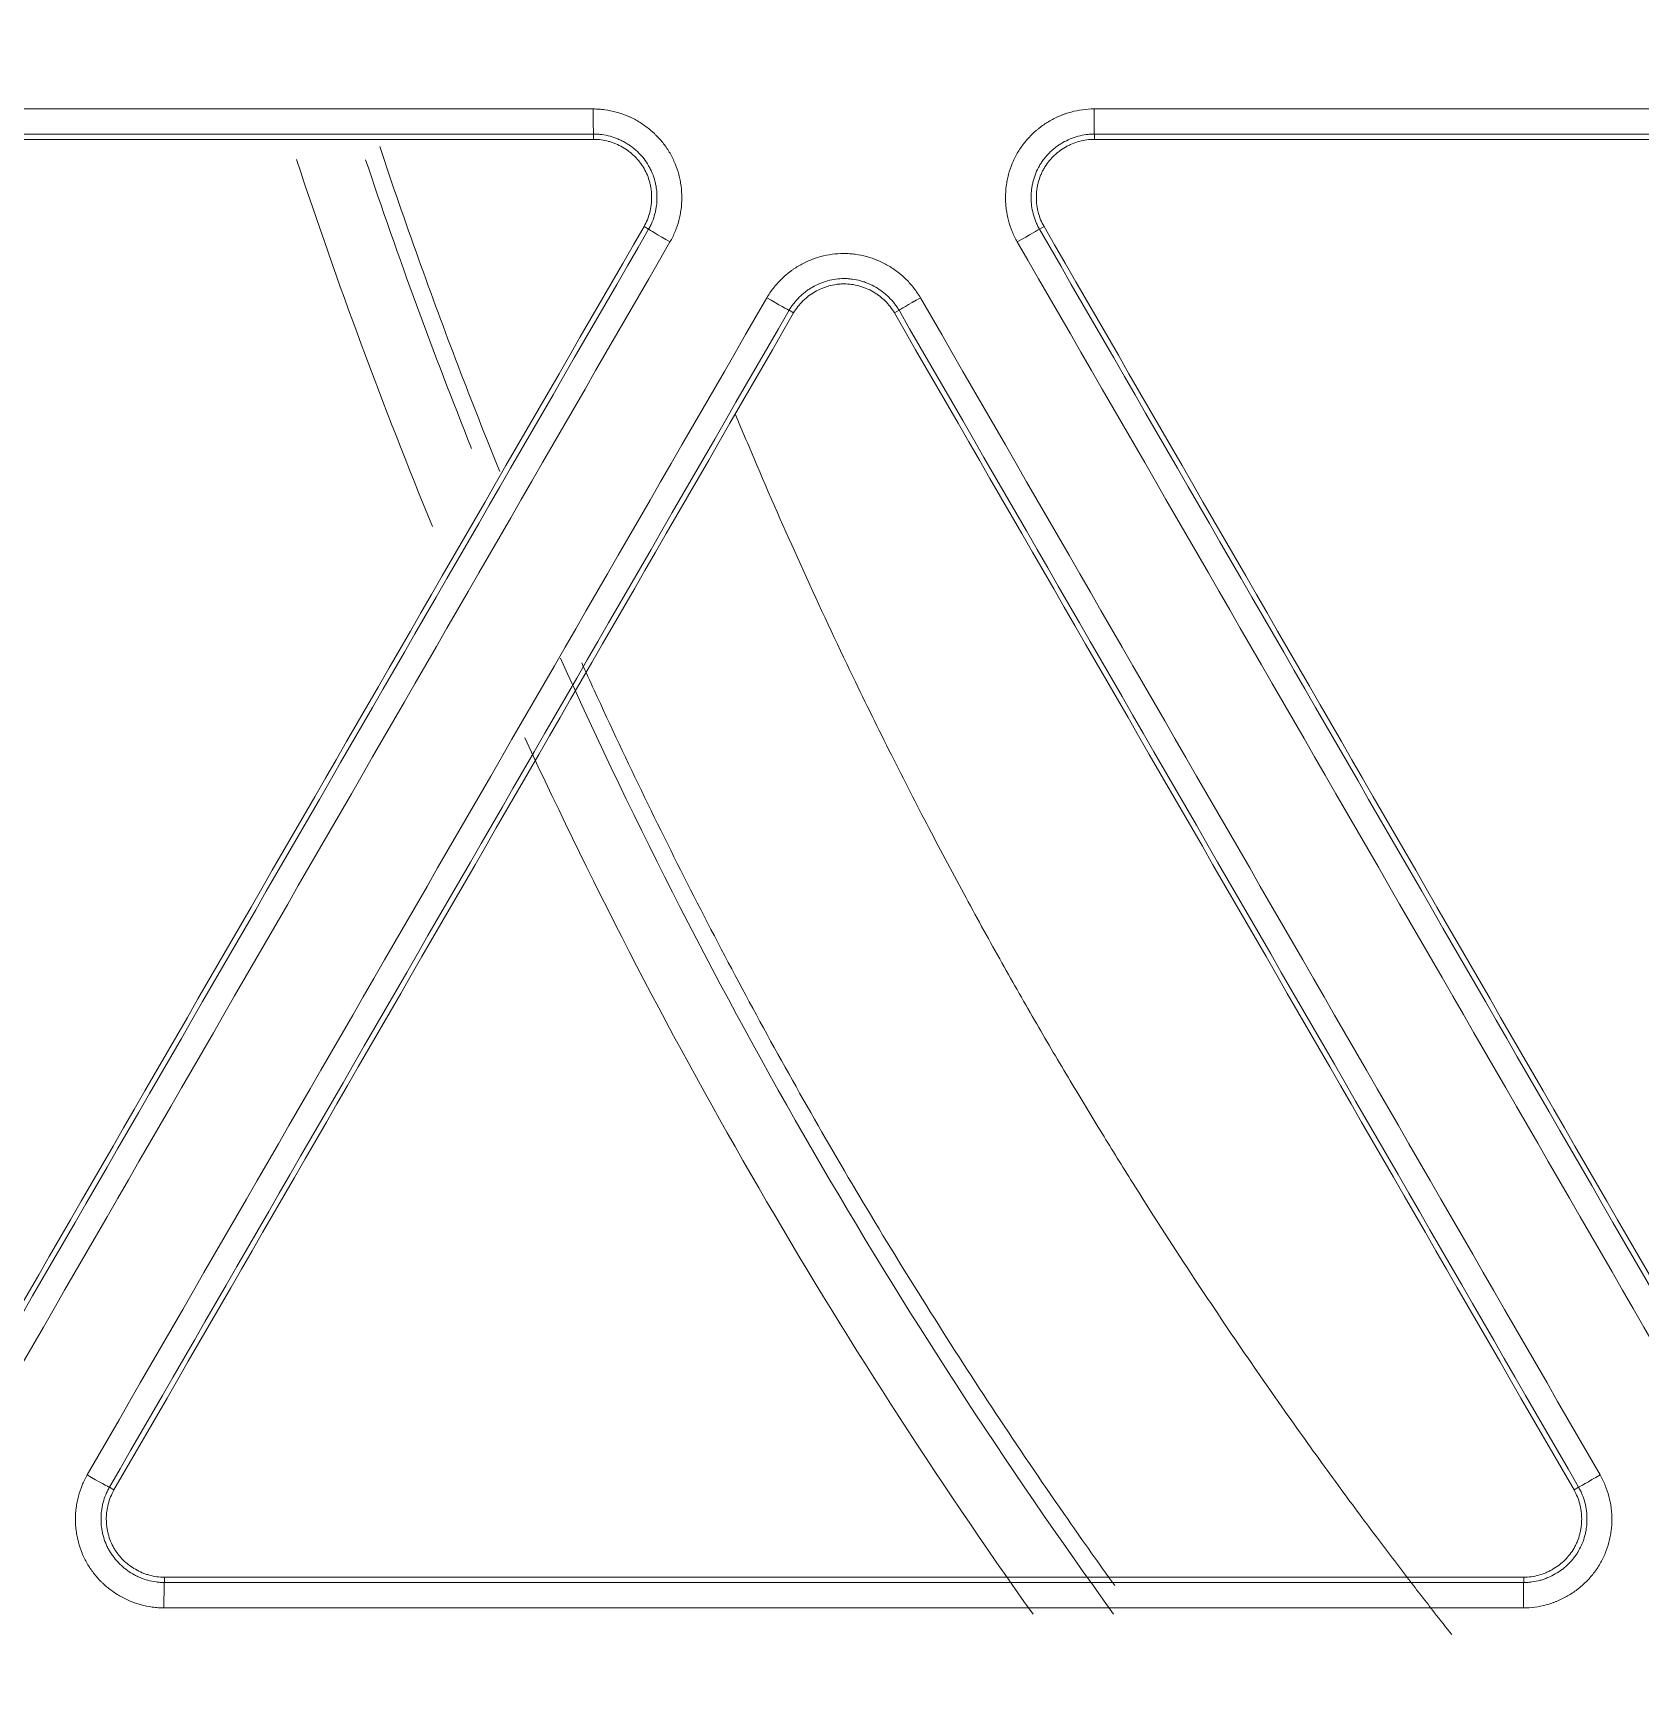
# Model space of a CAD drawing. Header units: inches. Extents: x 405346 to 489838, y -25612 to 14934.
# Drawn here: x 467141.52 to 467171.75, y 4260.56 to 4291.5 of the extents above; entities that cross this region are included whole.
import ezdxf

# ---------------------------------------------------------------- set-up
doc = ezdxf.new("R2010")
doc.units = ezdxf.units.IN
doc.header["$LTSCALE"] = 200
doc.header["$MEASUREMENT"] = 0
doc.layers.add('SS-EQ', color=2, linetype='Continuous', lineweight=20)

# ---------------------------------------------------------------- blocks, each defined once
blk = doc.blocks.new('4way무풍')
at = {"layer": 'SS-EQ'}
for p, q in [((-92.203, -31.934), (-92.203, -31.834)), ((-82.781, -31.834), (-82.781, -31.934)), ((-91.168, -33.625), (-91.255, -33.575)), ((-83.729, -33.575), (-83.815, -33.625)), ((-88.44, -35.201), (-88.526, -35.151)), ((-86.457, -35.151), (-86.544, -35.201)), ((-101.313, -57.299), (-101.227, -57.349)), ((-73.757, -57.349), (-73.67, -57.299)), ((-100.279, -58.991), (-100.279, -59.091)), ((-74.704, -59.091), (-74.704, -58.991))]:
    blk.add_line(p, q, dxfattribs=at)
for radius, start, end in [(102.993, 198.28539, 202.38151), (101.761, 198.5175, 201.77437), (101.761, 204.1875, 215.91), (102.993, 204.79817, 215.41817)]:
    blk.add_arc((0, 0), radius, start, end, dxfattribs=at)
for centre, major_axis, ratio, start_param, end_param in [((-92.203, -31.36), (0, 0.474), 0.016349, 1.574891, 3.106681), ((-82.781, -31.36), (0, 0.474), 0.01449, 1.575097, 3.106682), ((-90.758, -33.862), (0.41, -0.237), 0.011872, 3.176502, 4.700765), ((-84.225, -33.862), (0.41, 0.237), 0.003354, 0.034907, 1.585852), ((-88.936, -34.914), (-0.41, 0.237), 0.011842, 1.559603, 3.106684), ((-86.047, -34.914), (0.41, 0.237), 0.003428, 1.586191, 3.106686), ((-101.723, -57.062), (0.41, -0.237), 0.015019, 4.700965, 6.248275), ((-73.26, -57.062), (0.41, 0.237), 0.001383, 3.176499, 4.697809), ((-100.279, -59.564), (0, 0.474), 0.016993, 0.034954, 1.578511), ((-74.704, -59.564), (0, 0.474), 0.012104, 0.034802, 1.579639)]:
    blk.add_ellipse(centre, major_axis=major_axis, ratio=ratio, start_param=start_param, end_param=end_param, dxfattribs=at)
for points, knots in [([(-0.032, -346.294), (-6.969, -346.294), (-13.906, -346.294), (-27.78, -346.294), (-34.717, -346.294), (-55.528, -346.294), (-69.403, -346.294), (-97.151, -346.294), (-111.025, -346.294), (-138.774, -346.294), (-152.648, -346.294), (-180.396, -346.294), (-194.27, -346.294), (-215.082, -346.294), (-222.019, -346.294), (-235.893, -346.294), (-242.83, -346.294), (-253.236, -346.294), (-256.704, -346.293), (-263.641, -346.293), (-267.11, -346.294), (-272.313, -346.294), (-274.047, -346.294), (-276.648, -346.294), (-277.515, -346.294), (-279.25, -346.294), (-280.117, -346.293), (-281.418, -346.293), (-281.851, -346.293), (-282.718, -346.293), (-283.152, -346.293), (-283.802, -346.293), (-284.019, -346.294), (-284.453, -346.294), (-284.669, -346.294), (-285.103, -346.294), (-285.32, -346.293), (-285.753, -346.291), (-285.97, -346.288), (-286.62, -346.277), (-287.053, -346.265), (-287.92, -346.232), (-288.353, -346.21), (-289.653, -346.133), (-290.519, -346.062), (-291.817, -345.929), (-292.25, -345.88), (-292.899, -345.799), (-293.116, -345.771), (-293.548, -345.713), (-294.627, -345.561), (-295.697, -345.382), (-298.249, -344.898), (-299.929, -344.504), (-302.417, -343.81), (-304.065, -343.313), (-305.692, -342.746), (-308.116, -341.843), (-309.711, -341.172), (-311.481, -340.336), (-311.677, -340.242), (-312.069, -340.051), (-312.265, -339.955), (-312.85, -339.663), (-313.238, -339.464), (-314.393, -338.857), (-315.91, -338.018), (-317.384, -337.119), (-318.837, -336.19), (-319.553, -335.711), (-320.962, -334.724), (-322.351, -333.708), (-324.369, -332.095), (-326.323, -330.394), (-327.582, -329.2), (-328.355, -328.435), (-328.586, -328.204), (-328.815, -327.971), (-328.968, -327.815), (-329.044, -327.737), (-329.423, -327.345), (-329.723, -327.029), (-330.61, -326.073), (-331.762, -324.777), (-333.398, -322.77), (-334.43, -321.391), (-335.932, -319.291), (-336.873, -317.851), (-338.196, -315.627), (-339.047, -314.124), (-339.838, -312.58), (-340.313, -311.601), (-340.454, -311.306), (-340.593, -311.01), (-340.685, -310.813), (-340.731, -310.713), (-340.958, -310.218), (-341.135, -309.821), (-341.654, -308.624), (-342.309, -307.019), (-343.186, -304.583), (-343.7, -302.939), (-344.419, -300.46), (-344.828, -298.788), (-345.336, -296.251), (-345.487, -295.401), (-345.755, -293.691), (-345.871, -292.831), (-345.994, -291.749), (-346.017, -291.533), (-346.062, -291.099), (-346.083, -290.882), (-346.143, -290.23), (-346.178, -289.796), (-346.239, -288.927), (-346.265, -288.493), (-346.307, -287.624), (-346.324, -287.19), (-346.342, -286.538), (-346.347, -286.321), (-346.354, -285.886), (-346.356, -285.669), (-346.359, -285.235), (-346.359, -285.017), (-346.359, -284.583), (-346.359, -284.366), (-346.358, -283.714), (-346.358, -283.28), (-346.358, -282.411), (-346.358, -281.976), (-346.358, -280.673), (-346.358, -279.804), (-346.359, -278.066), (-346.359, -277.197), (-346.359, -274.59), (-346.359, -272.852), (-346.358, -264.163), (-346.358, -257.211), (-346.359, -236.356), (-346.359, -222.453), (-346.359, -194.646), (-346.359, -180.743), (-346.359, -152.936), (-346.359, -139.033), (-346.359, -111.226), (-346.359, -69.517), (-346.359, -27.807), (-346.359, 0)], [0, 0, 0, 0, 0.03125, 0.03125, 0.0625, 0.0625, 0.125, 0.125, 0.1875, 0.1875, 0.25, 0.25, 0.3125, 0.3125, 0.34375, 0.34375, 0.375, 0.375, 0.390625, 0.390625, 0.40625, 0.40625, 0.414063, 0.414063, 0.417969, 0.417969, 0.421875, 0.421875, 0.423828, 0.423828, 0.425781, 0.425781, 0.426758, 0.426758, 0.427734, 0.427734, 0.428711, 0.428711, 0.429688, 0.429688, 0.431641, 0.431641, 0.433594, 0.433594, 0.4375, 0.4375, 0.439453, 0.439453, 0.44043, 0.44043, 0.441406, 0.445313, 0.445313, 0.453125, 0.453125, 0.457031, 0.460938, 0.460938, 0.46875, 0.46875, 0.469727, 0.469727, 0.470703, 0.470703, 0.472656, 0.472656, 0.476563, 0.480469, 0.480469, 0.484375, 0.484375, 0.488281, 0.492188, 0.496094, 0.5, 0.5, 0.500977, 0.501465, 0.501465, 0.501953, 0.501953, 0.503906, 0.503906, 0.507813, 0.511719, 0.515625, 0.515625, 0.523438, 0.523438, 0.527344, 0.53125, 0.53125, 0.532227, 0.532715, 0.532715, 0.533203, 0.533203, 0.535156, 0.535156, 0.539063, 0.542969, 0.546875, 0.546875, 0.554688, 0.554688, 0.558594, 0.558594, 0.5625, 0.5625, 0.563477, 0.563477, 0.564453, 0.564453, 0.566406, 0.566406, 0.568359, 0.568359, 0.570313, 0.570313, 0.571289, 0.571289, 0.572266, 0.572266, 0.573242, 0.573242, 0.574219, 0.574219, 0.576172, 0.576172, 0.578125, 0.578125, 0.582031, 0.582031, 0.585938, 0.585938, 0.59375, 0.59375, 0.625, 0.625, 0.6875, 0.6875, 0.75, 0.75, 0.8125, 0.8125, 0.875, 1, 1, 1, 1]), ([(-345.164, 0), (-345.164, -27.72), (-345.163, -69.3), (-345.162, -110.879), (-345.161, -138.599), (-345.16, -152.459), (-345.158, -180.179), (-345.157, -194.038), (-345.154, -221.758), (-345.152, -235.618), (-345.147, -256.408), (-345.146, -263.338), (-345.145, -272), (-345.144, -273.733), (-345.144, -276.331), (-345.144, -277.198), (-345.143, -278.93), (-345.142, -279.796), (-345.142, -281.096), (-345.141, -281.529), (-345.141, -282.395), (-345.141, -282.828), (-345.141, -283.694), (-345.141, -284.128), (-345.14, -284.777), (-345.139, -284.994), (-345.136, -285.427), (-345.134, -285.643), (-345.124, -286.293), (-345.113, -286.726), (-345.08, -287.592), (-345.06, -288.025), (-345.009, -288.891), (-344.978, -289.324), (-344.926, -289.973), (-344.898, -290.298), (-344.868, -290.623), (-344.847, -290.839), (-344.836, -290.947), (-344.736, -291.92), (-344.629, -292.78), (-344.379, -294.49), (-344.236, -295.341), (-343.754, -297.876), (-343.361, -299.547), (-342.665, -302.025), (-342.166, -303.667), (-341.312, -306.101), (-340.67, -307.704), (-340.162, -308.899), (-339.901, -309.494), (-339.629, -310.087), (-339.446, -310.481), (-339.353, -310.678), (-338.885, -311.657), (-338.495, -312.43), (-337.684, -313.955), (-337.263, -314.706), (-336.391, -316.189), (-335.94, -316.919), (-335.007, -318.36), (-334.525, -319.069), (-333.532, -320.468), (-332.508, -321.846), (-330.881, -323.85), (-329.735, -325.144), (-328.853, -326.098), (-328.555, -326.413), (-328.177, -326.804), (-328.101, -326.882), (-327.949, -327.038), (-327.721, -327.27), (-327.491, -327.501), (-326.721, -328.264), (-325.466, -329.454), (-323.518, -331.15), (-321.504, -332.756), (-320.119, -333.767), (-318.711, -334.749), (-317.997, -335.224), (-316.546, -336.146), (-315.81, -336.593), (-314.315, -337.455), (-313.557, -337.871), (-312.595, -338.371), (-312.305, -338.52), (-312.014, -338.667), (-311.819, -338.764), (-311.722, -338.813), (-311.235, -339.053), (-310.844, -339.241), (-309.666, -339.791), (-308.875, -340.139), (-307.283, -340.8), (-305.68, -341.425), (-303.244, -342.258), (-301.598, -342.743), (-299.114, -343.417), (-297.436, -343.797), (-294.888, -344.259), (-294.033, -344.395), (-292.957, -344.543), (-292.742, -344.571), (-292.31, -344.625), (-291.663, -344.704), (-291.015, -344.771), (-289.72, -344.892), (-288.856, -344.954), (-287.56, -345.019), (-287.128, -345.036), (-286.48, -345.054), (-286.264, -345.059), (-285.831, -345.067), (-285.615, -345.069), (-285.183, -345.073), (-284.967, -345.074), (-284.534, -345.075), (-284.318, -345.075), (-283.67, -345.076), (-283.237, -345.076), (-282.589, -345.076), (-282.373, -345.076), (-281.94, -345.076), (-281.724, -345.076), (-281.075, -345.076), (-280.643, -345.077), (-279.346, -345.077), (-278.481, -345.078), (-276.752, -345.079), (-275.887, -345.079), (-273.293, -345.079), (-271.563, -345.08), (-262.916, -345.081), (-255.998, -345.082), (-242.162, -345.085), (-235.244, -345.086), (-221.408, -345.089), (-214.49, -345.09), (-193.736, -345.092), (-179.9, -345.094), (-152.228, -345.096), (-138.392, -345.096), (-110.72, -345.097), (-96.884, -345.098), (-69.212, -345.098), (-55.376, -345.099), (-34.622, -345.099), (-27.704, -345.099), (-13.868, -345.099), (-6.95, -345.099), (-0.032, -345.099)], [0, 0, 0, 0, 0.125, 0.1875, 0.1875, 0.25, 0.25, 0.3125, 0.3125, 0.375, 0.375, 0.40625, 0.40625, 0.414063, 0.414063, 0.417969, 0.417969, 0.421875, 0.421875, 0.423828, 0.423828, 0.425781, 0.425781, 0.427734, 0.427734, 0.428711, 0.428711, 0.429688, 0.429688, 0.431641, 0.431641, 0.433594, 0.433594, 0.435547, 0.435547, 0.436523, 0.437012, 0.437012, 0.4375, 0.4375, 0.441406, 0.441406, 0.445313, 0.445313, 0.453125, 0.453125, 0.457031, 0.460938, 0.464844, 0.464844, 0.466797, 0.467773, 0.467773, 0.46875, 0.46875, 0.472656, 0.472656, 0.476563, 0.476563, 0.480469, 0.480469, 0.484375, 0.484375, 0.488281, 0.492188, 0.496094, 0.496094, 0.498047, 0.498047, 0.498535, 0.498535, 0.499023, 0.5, 0.5, 0.503906, 0.507813, 0.511719, 0.515625, 0.515625, 0.519531, 0.519531, 0.523438, 0.523438, 0.527344, 0.527344, 0.52832, 0.528809, 0.528809, 0.529297, 0.529297, 0.53125, 0.53125, 0.535156, 0.535156, 0.539063, 0.542969, 0.546875, 0.546875, 0.554688, 0.554688, 0.558594, 0.558594, 0.55957, 0.55957, 0.560547, 0.5625, 0.5625, 0.566406, 0.566406, 0.568359, 0.568359, 0.569336, 0.569336, 0.570313, 0.570313, 0.571289, 0.571289, 0.572266, 0.572266, 0.574219, 0.574219, 0.575195, 0.575195, 0.576172, 0.576172, 0.578125, 0.578125, 0.582031, 0.582031, 0.585938, 0.585938, 0.59375, 0.59375, 0.625, 0.625, 0.65625, 0.65625, 0.6875, 0.6875, 0.75, 0.75, 0.8125, 0.8125, 0.875, 0.875, 0.9375, 0.9375, 0.96875, 0.96875, 1, 1, 1, 1]), ([(-92.21, -31.362), (-92.174, -31.362), (-92.137, -31.364), (-92.064, -31.369), (-92.027, -31.372), (-91.919, -31.387), (-91.778, -31.416), (-91.64, -31.463), (-91.556, -31.498), (-91.539, -31.506), (-91.506, -31.521), (-91.456, -31.545), (-91.408, -31.57), (-91.314, -31.625), (-91.254, -31.665), (-91.167, -31.731), (-91.139, -31.754), (-91.098, -31.79), (-91.084, -31.802), (-91.057, -31.827), (-91.044, -31.84), (-90.979, -31.904), (-90.883, -32.013), (-90.802, -32.133), (-90.747, -32.228), (-90.73, -32.261), (-90.698, -32.326), (-90.683, -32.359), (-90.642, -32.46), (-90.619, -32.528), (-90.591, -32.634), (-90.583, -32.669), (-90.573, -32.723), (-90.569, -32.741), (-90.564, -32.777), (-90.561, -32.795), (-90.549, -32.886), (-90.54, -33.031), (-90.549, -33.175), (-90.561, -33.266), (-90.563, -33.284), (-90.569, -33.32), (-90.573, -33.338), (-90.583, -33.392), (-90.591, -33.427), (-90.619, -33.533), (-90.642, -33.601), (-90.697, -33.735), (-90.729, -33.801), (-90.766, -33.864)], [0, 0, 0, 0, 0.03125, 0.03125, 0.0625, 0.0625, 0.125, 0.1875, 0.1875, 0.203125, 0.203125, 0.21875, 0.25, 0.25, 0.3125, 0.3125, 0.34375, 0.34375, 0.359375, 0.359375, 0.375, 0.375, 0.4375, 0.5, 0.5, 0.53125, 0.53125, 0.5625, 0.5625, 0.625, 0.625, 0.65625, 0.65625, 0.671875, 0.671875, 0.6875, 0.6875, 0.75, 0.8125, 0.8125, 0.828125, 0.828125, 0.84375, 0.84375, 0.875, 0.875, 0.9375, 0.9375, 1, 1, 1, 1]), ([(-84.232, -33.864), (-84.25, -33.832), (-84.268, -33.8), (-84.3, -33.734), (-84.315, -33.701), (-84.356, -33.6), (-84.402, -33.463), (-84.43, -33.32), (-84.441, -33.229), (-84.443, -33.211), (-84.447, -33.175), (-84.451, -33.12), (-84.453, -33.065), (-84.453, -32.957), (-84.448, -32.884), (-84.434, -32.776), (-84.428, -32.74), (-84.418, -32.687), (-84.414, -32.669), (-84.406, -32.633), (-84.401, -32.615), (-84.378, -32.527), (-84.332, -32.39), (-84.268, -32.259), (-84.213, -32.164), (-84.194, -32.133), (-84.153, -32.073), (-84.132, -32.043), (-84.065, -31.957), (-84.018, -31.903), (-83.94, -31.826), (-83.901, -31.789), (-83.859, -31.754), (-83.83, -31.731), (-83.816, -31.72), (-83.743, -31.664), (-83.622, -31.584), (-83.492, -31.519), (-83.408, -31.484), (-83.391, -31.477), (-83.357, -31.464), (-83.34, -31.458), (-83.288, -31.44), (-83.253, -31.43), (-83.148, -31.401), (-83.077, -31.387), (-82.933, -31.367), (-82.861, -31.362), (-82.787, -31.362)], [0, 0, 0, 0, 0.03125, 0.03125, 0.0625, 0.0625, 0.125, 0.1875, 0.1875, 0.203125, 0.203125, 0.21875, 0.25, 0.25, 0.3125, 0.3125, 0.34375, 0.34375, 0.359375, 0.359375, 0.375, 0.375, 0.4375, 0.5, 0.5, 0.53125, 0.53125, 0.5625, 0.5625, 0.625, 0.625, 0.65625, 0.671875, 0.671875, 0.6875, 0.6875, 0.75, 0.8125, 0.8125, 0.828125, 0.828125, 0.84375, 0.84375, 0.875, 0.875, 0.9375, 0.9375, 1, 1, 1, 1]), ([(-91.168, -33.625), (-91.167, -33.623), (-91.165, -33.62), (-91.162, -33.614), (-91.157, -33.605), (-91.146, -33.585), (-91.125, -33.545), (-91.109, -33.509), (-91.08, -33.437), (-91.064, -33.388), (-91.044, -33.313), (-91.038, -33.287), (-91.028, -33.236), (-91.024, -33.21), (-91.014, -33.132), (-91.007, -33.029), (-91.014, -32.925), (-91.022, -32.86), (-91.024, -32.847), (-91.028, -32.821), (-91.035, -32.782), (-91.044, -32.744), (-91.063, -32.669), (-91.08, -32.62), (-91.109, -32.548), (-91.12, -32.524), (-91.143, -32.477), (-91.155, -32.454), (-91.194, -32.386), (-91.252, -32.3), (-91.321, -32.222), (-91.377, -32.167), (-91.396, -32.149), (-91.436, -32.115), (-91.456, -32.098), (-91.518, -32.051), (-91.561, -32.022), (-91.629, -31.983), (-91.663, -31.965), (-91.699, -31.948), (-91.722, -31.937), (-91.734, -31.932), (-91.795, -31.907), (-91.893, -31.873), (-91.995, -31.852), (-92.072, -31.841), (-92.098, -31.838), (-92.137, -31.836), (-92.15, -31.835), (-92.17, -31.834), (-92.18, -31.834), (-92.19, -31.834), (-92.196, -31.834), (-92.2, -31.834), (-92.203, -31.834)], [0, 0, 0, 0, 0.003906, 0.003906, 0.007813, 0.015625, 0.03125, 0.0625, 0.0625, 0.125, 0.125, 0.15625, 0.15625, 0.1875, 0.1875, 0.25, 0.3125, 0.3125, 0.328125, 0.328125, 0.34375, 0.375, 0.375, 0.4375, 0.4375, 0.46875, 0.46875, 0.5, 0.5, 0.5625, 0.625, 0.625, 0.65625, 0.65625, 0.6875, 0.6875, 0.75, 0.75, 0.78125, 0.796875, 0.796875, 0.8125, 0.8125, 0.875, 0.9375, 0.9375, 0.96875, 0.96875, 0.984375, 0.984375, 0.992188, 0.996094, 0.996094, 1, 1, 1, 1]), ([(-82.781, -31.834), (-82.784, -31.834), (-82.787, -31.834), (-82.794, -31.834), (-82.804, -31.834), (-82.827, -31.835), (-82.872, -31.837), (-82.911, -31.841), (-82.988, -31.852), (-83.039, -31.862), (-83.114, -31.883), (-83.139, -31.89), (-83.189, -31.907), (-83.213, -31.917), (-83.285, -31.947), (-83.378, -31.993), (-83.465, -32.05), (-83.517, -32.09), (-83.527, -32.098), (-83.547, -32.115), (-83.577, -32.14), (-83.606, -32.167), (-83.661, -32.221), (-83.696, -32.26), (-83.743, -32.321), (-83.759, -32.343), (-83.788, -32.386), (-83.802, -32.408), (-83.841, -32.476), (-83.864, -32.523), (-83.903, -32.619), (-83.919, -32.668), (-83.939, -32.744), (-83.945, -32.769), (-83.955, -32.821), (-83.959, -32.846), (-83.969, -32.924), (-83.972, -32.975), (-83.972, -33.053), (-83.971, -33.079), (-83.969, -33.118), (-83.968, -33.131), (-83.965, -33.157), (-83.964, -33.171), (-83.956, -33.235), (-83.936, -33.338), (-83.903, -33.436), (-83.874, -33.508), (-83.863, -33.532), (-83.846, -33.567), (-83.84, -33.579), (-83.831, -33.597), (-83.826, -33.605), (-83.821, -33.614), (-83.818, -33.62), (-83.816, -33.622), (-83.815, -33.625)], [0, 0, 0, 0, 0.003906, 0.003906, 0.007813, 0.015625, 0.03125, 0.0625, 0.0625, 0.125, 0.125, 0.15625, 0.15625, 0.1875, 0.1875, 0.25, 0.3125, 0.3125, 0.328125, 0.328125, 0.34375, 0.375, 0.375, 0.4375, 0.4375, 0.46875, 0.46875, 0.5, 0.5, 0.5625, 0.5625, 0.625, 0.625, 0.65625, 0.65625, 0.6875, 0.6875, 0.75, 0.75, 0.78125, 0.78125, 0.796875, 0.796875, 0.8125, 0.8125, 0.875, 0.9375, 0.9375, 0.96875, 0.96875, 0.984375, 0.984375, 0.992188, 0.996094, 0.996094, 1, 1, 1, 1]), ([(-96.228, -32.07), (-95.992, -32.777), (-95.281, -34.832), (-94.505, -36.864), (-93.968, -38.187)], [0, 0, 0, 0, 0.342956, 1, 1, 1, 1]), ([(-92.203, -31.934), (-92.155, -31.934), (-92.107, -31.937), (-92.013, -31.95), (-91.967, -31.96), (-91.898, -31.979), (-91.875, -31.986), (-91.829, -32.001), (-91.807, -32.01), (-91.741, -32.038), (-91.656, -32.08), (-91.576, -32.133), (-91.528, -32.169), (-91.519, -32.176), (-91.5, -32.192), (-91.473, -32.215), (-91.447, -32.239), (-91.396, -32.289), (-91.364, -32.324), (-91.321, -32.381), (-91.307, -32.4), (-91.28, -32.44), (-91.267, -32.46), (-91.231, -32.522), (-91.189, -32.608), (-91.159, -32.698), (-91.141, -32.768), (-91.136, -32.791), (-91.127, -32.838), (-91.123, -32.862), (-91.114, -32.933), (-91.111, -32.98), (-91.111, -33.051), (-91.112, -33.087), (-91.115, -33.123), (-91.117, -33.147), (-91.118, -33.159), (-91.126, -33.218), (-91.144, -33.312), (-91.174, -33.402), (-91.21, -33.49), (-91.231, -33.534), (-91.255, -33.575)], [0, 0, 0, 0, 0.0625, 0.0625, 0.125, 0.125, 0.15625, 0.15625, 0.1875, 0.1875, 0.25, 0.3125, 0.3125, 0.328125, 0.328125, 0.34375, 0.375, 0.375, 0.4375, 0.4375, 0.46875, 0.46875, 0.5, 0.5, 0.5625, 0.625, 0.625, 0.65625, 0.65625, 0.6875, 0.6875, 0.75, 0.75, 0.78125, 0.796875, 0.796875, 0.8125, 0.8125, 0.875, 0.9375, 0.9375, 1, 1, 1, 1]), ([(-83.729, -33.575), (-83.753, -33.534), (-83.774, -33.491), (-83.81, -33.403), (-83.824, -33.358), (-83.843, -33.289), (-83.848, -33.265), (-83.857, -33.218), (-83.861, -33.194), (-83.87, -33.123), (-83.876, -33.028), (-83.87, -32.933), (-83.862, -32.874), (-83.861, -32.862), (-83.857, -32.838), (-83.85, -32.803), (-83.843, -32.768), (-83.825, -32.699), (-83.81, -32.654), (-83.783, -32.588), (-83.773, -32.566), (-83.752, -32.523), (-83.741, -32.502), (-83.705, -32.44), (-83.652, -32.361), (-83.588, -32.289), (-83.538, -32.239), (-83.52, -32.223), (-83.484, -32.191), (-83.465, -32.176), (-83.408, -32.133), (-83.369, -32.106), (-83.307, -32.071), (-83.286, -32.059), (-83.243, -32.038), (-83.221, -32.028), (-83.155, -32), (-83.065, -31.969), (-82.972, -31.95), (-82.877, -31.937), (-82.829, -31.934), (-82.781, -31.934)], [0, 0, 0, 0, 0.0625, 0.0625, 0.125, 0.125, 0.15625, 0.15625, 0.1875, 0.1875, 0.25, 0.3125, 0.3125, 0.328125, 0.328125, 0.34375, 0.375, 0.375, 0.4375, 0.4375, 0.46875, 0.46875, 0.5, 0.5, 0.5625, 0.625, 0.625, 0.65625, 0.65625, 0.6875, 0.6875, 0.75, 0.75, 0.78125, 0.78125, 0.8125, 0.8125, 0.875, 0.9375, 0.9375, 1, 1, 1, 1]), ([(-104.043, -55.724), (-101.911, -52.033), (-99.78, -48.341), (-95.518, -40.958), (-93.386, -37.267), (-91.255, -33.575)], [0, 0, 0, 0, 0.5, 0.5, 1, 1, 1, 1]), ([(-103.956, -55.774), (-101.825, -52.083), (-99.693, -48.391), (-95.431, -41.008), (-93.3, -37.317), (-91.168, -33.625)], [0, 0, 0, 0, 0.5, 0.5, 1, 1, 1, 1]), ([(-90.766, -33.864), (-92.897, -37.556), (-95.029, -41.247), (-99.291, -48.631), (-101.423, -52.322), (-103.554, -56.014)], [0, 0, 0, 0, 0.5, 0.5, 1, 1, 1, 1]), ([(-88.943, -34.916), (-88.925, -34.885), (-88.906, -34.853), (-88.865, -34.792), (-88.843, -34.763), (-88.776, -34.677), (-88.68, -34.568), (-88.571, -34.473), (-88.498, -34.418), (-88.483, -34.407), (-88.453, -34.385), (-88.408, -34.354), (-88.362, -34.326), (-88.268, -34.271), (-88.203, -34.239), (-88.102, -34.197), (-88.068, -34.184), (-88.016, -34.167), (-87.999, -34.161), (-87.964, -34.15), (-87.946, -34.145), (-87.858, -34.121), (-87.716, -34.092), (-87.572, -34.082), (-87.462, -34.082), (-87.425, -34.084), (-87.352, -34.089), (-87.316, -34.092), (-87.209, -34.107), (-87.138, -34.121), (-87.033, -34.15), (-86.998, -34.161), (-86.946, -34.178), (-86.929, -34.184), (-86.895, -34.197), (-86.878, -34.204), (-86.794, -34.24), (-86.663, -34.304), (-86.543, -34.384), (-86.47, -34.44), (-86.456, -34.451), (-86.428, -34.474), (-86.414, -34.486), (-86.372, -34.522), (-86.345, -34.547), (-86.268, -34.624), (-86.22, -34.678), (-86.132, -34.792), (-86.091, -34.853), (-86.054, -34.916)], [0, 0, 0, 0, 0.03125, 0.03125, 0.0625, 0.0625, 0.125, 0.1875, 0.1875, 0.203125, 0.203125, 0.21875, 0.25, 0.25, 0.3125, 0.3125, 0.34375, 0.34375, 0.359375, 0.359375, 0.375, 0.375, 0.4375, 0.5, 0.5, 0.53125, 0.53125, 0.5625, 0.5625, 0.625, 0.625, 0.65625, 0.65625, 0.671875, 0.671875, 0.6875, 0.6875, 0.75, 0.8125, 0.8125, 0.828125, 0.828125, 0.84375, 0.84375, 0.875, 0.875, 0.9375, 0.9375, 1, 1, 1, 1]), ([(-86.457, -35.151), (-86.459, -35.148), (-86.461, -35.145), (-86.464, -35.14), (-86.469, -35.131), (-86.481, -35.112), (-86.506, -35.073), (-86.529, -35.042), (-86.576, -34.98), (-86.611, -34.941), (-86.666, -34.887), (-86.685, -34.869), (-86.725, -34.834), (-86.745, -34.818), (-86.807, -34.77), (-86.894, -34.713), (-86.987, -34.667), (-87.047, -34.642), (-87.06, -34.637), (-87.084, -34.627), (-87.121, -34.614), (-87.158, -34.602), (-87.233, -34.582), (-87.284, -34.572), (-87.361, -34.561), (-87.387, -34.558), (-87.439, -34.555), (-87.465, -34.554), (-87.544, -34.554), (-87.596, -34.557), (-87.698, -34.571), (-87.749, -34.582), (-87.825, -34.603), (-87.85, -34.61), (-87.899, -34.627), (-87.924, -34.637), (-87.996, -34.667), (-88.042, -34.69), (-88.109, -34.729), (-88.143, -34.749), (-88.175, -34.771), (-88.196, -34.787), (-88.207, -34.794), (-88.259, -34.834), (-88.337, -34.902), (-88.406, -34.98), (-88.454, -35.041), (-88.469, -35.062), (-88.492, -35.095), (-88.499, -35.106), (-88.509, -35.123), (-88.514, -35.131), (-88.519, -35.14), (-88.523, -35.145), (-88.524, -35.148), (-88.526, -35.151)], [0, 0, 0, 0, 0.003906, 0.003906, 0.007813, 0.015625, 0.03125, 0.0625, 0.0625, 0.125, 0.125, 0.15625, 0.15625, 0.1875, 0.1875, 0.25, 0.3125, 0.3125, 0.328125, 0.328125, 0.34375, 0.375, 0.375, 0.4375, 0.4375, 0.46875, 0.46875, 0.5, 0.5, 0.5625, 0.5625, 0.625, 0.625, 0.65625, 0.65625, 0.6875, 0.6875, 0.75, 0.75, 0.78125, 0.796875, 0.796875, 0.8125, 0.8125, 0.875, 0.9375, 0.9375, 0.96875, 0.96875, 0.984375, 0.984375, 0.992187, 0.996094, 0.996094, 1, 1, 1, 1]), ([(-101.732, -57.066), (-99.6, -53.374), (-97.469, -49.683), (-93.206, -42.3), (-91.075, -38.608), (-88.943, -34.916)], [0, 0, 0, 0, 0.5, 0.5, 1, 1, 1, 1]), ([(-88.44, -35.201), (-88.416, -35.159), (-88.389, -35.12), (-88.331, -35.045), (-88.299, -35.009), (-88.248, -34.959), (-88.231, -34.943), (-88.194, -34.911), (-88.176, -34.896), (-88.119, -34.853), (-88.04, -34.8), (-87.954, -34.758), (-87.899, -34.734), (-87.888, -34.73), (-87.865, -34.721), (-87.831, -34.709), (-87.797, -34.699), (-87.729, -34.68), (-87.682, -34.67), (-87.612, -34.66), (-87.588, -34.658), (-87.54, -34.655), (-87.516, -34.654), (-87.444, -34.654), (-87.349, -34.66), (-87.256, -34.679), (-87.187, -34.698), (-87.164, -34.705), (-87.118, -34.721), (-87.096, -34.729), (-87.03, -34.757), (-86.987, -34.778), (-86.926, -34.814), (-86.895, -34.833), (-86.866, -34.853), (-86.846, -34.867), (-86.836, -34.874), (-86.789, -34.91), (-86.717, -34.973), (-86.654, -35.044), (-86.595, -35.119), (-86.568, -35.159), (-86.544, -35.201)], [0, 0, 0, 0, 0.0625, 0.0625, 0.125, 0.125, 0.15625, 0.15625, 0.1875, 0.1875, 0.25, 0.3125, 0.3125, 0.328125, 0.328125, 0.34375, 0.375, 0.375, 0.4375, 0.4375, 0.46875, 0.46875, 0.5, 0.5, 0.5625, 0.625, 0.625, 0.65625, 0.65625, 0.6875, 0.6875, 0.75, 0.75, 0.78125, 0.796875, 0.796875, 0.8125, 0.8125, 0.875, 0.9375, 0.9375, 1, 1, 1, 1]), ([(-88.526, -35.151), (-90.657, -38.843), (-92.788, -42.534), (-97.051, -49.917), (-99.182, -53.608), (-101.313, -57.299)], [0, 0, 0, 0, 0.5, 0.5, 1, 1, 1, 1]), ([(-88.44, -35.201), (-90.571, -38.892), (-92.702, -42.584), (-96.965, -49.967), (-99.096, -53.658), (-101.227, -57.349)], [0, 0, 0, 0, 0.5, 0.5, 1, 1, 1, 1]), ([(-76.058, -60.071), (-76.166, -59.934), (-76.438, -59.587), (-76.913, -58.975), (-77.519, -58.176), (-78.238, -57.207), (-79.065, -56.06), (-79.991, -54.733), (-81.008, -53.218), (-81.899, -51.833), (-82.651, -50.622), (-83.253, -49.627), (-83.882, -48.557), (-84.536, -47.41), (-85.212, -46.185), (-85.906, -44.881), (-86.616, -43.496), (-87.407, -41.887), (-88.257, -40.07), (-88.986, -38.415), (-89.404, -37.422), (-89.537, -37.1)], [0, 0, 0, 0, 0.01964, 0.04948, 0.086988, 0.132178, 0.185059, 0.245641, 0.313931, 0.389929, 0.430504, 0.474028, 0.5205, 0.569917, 0.622275, 0.677569, 0.735792, 0.796932, 0.878969, 0.960925, 1, 1, 1, 1]), ([(-92.426, -41.784), (-92.349, -41.957), (-91.657, -43.478), (-90.275, -46.328), (-88.143, -50.273), (-85.816, -54.145), (-83.863, -57.086), (-82.694, -58.738), (-82.398, -59.149)], [0, 0, 0, 0, 0.028213, 0.249619, 0.472888, 0.697833, 0.924263, 1, 1, 1, 1]), ([(-100.287, -59.568), (-100.324, -59.568), (-100.36, -59.567), (-100.434, -59.562), (-100.47, -59.558), (-100.578, -59.543), (-100.72, -59.514), (-100.857, -59.467), (-100.941, -59.432), (-100.958, -59.424), (-100.992, -59.409), (-101.041, -59.386), (-101.089, -59.36), (-101.183, -59.305), (-101.244, -59.265), (-101.33, -59.199), (-101.358, -59.176), (-101.4, -59.14), (-101.413, -59.128), (-101.44, -59.103), (-101.453, -59.09), (-101.518, -59.026), (-101.614, -58.917), (-101.695, -58.797), (-101.75, -58.702), (-101.767, -58.67), (-101.799, -58.604), (-101.814, -58.571), (-101.855, -58.47), (-101.878, -58.402), (-101.906, -58.297), (-101.914, -58.261), (-101.925, -58.207), (-101.928, -58.19), (-101.934, -58.153), (-101.936, -58.135), (-101.948, -58.044), (-101.957, -57.899), (-101.948, -57.755), (-101.936, -57.665), (-101.934, -57.646), (-101.928, -57.61), (-101.925, -57.592), (-101.914, -57.538), (-101.906, -57.503), (-101.878, -57.397), (-101.855, -57.329), (-101.8, -57.195), (-101.768, -57.13), (-101.732, -57.066)], [0, 0, 0, 0, 0.03125, 0.03125, 0.0625, 0.0625, 0.125, 0.1875, 0.1875, 0.203125, 0.203125, 0.21875, 0.25, 0.25, 0.3125, 0.3125, 0.34375, 0.34375, 0.359375, 0.359375, 0.375, 0.375, 0.4375, 0.5, 0.5, 0.53125, 0.53125, 0.5625, 0.5625, 0.625, 0.625, 0.65625, 0.65625, 0.671875, 0.671875, 0.6875, 0.6875, 0.75, 0.8125, 0.8125, 0.828125, 0.828125, 0.84375, 0.84375, 0.875, 0.875, 0.9375, 0.9375, 1, 1, 1, 1]), ([(-73.266, -57.066), (-73.247, -57.098), (-73.23, -57.131), (-73.198, -57.197), (-73.183, -57.23), (-73.141, -57.331), (-73.096, -57.468), (-73.068, -57.611), (-73.056, -57.701), (-73.054, -57.72), (-73.051, -57.756), (-73.046, -57.811), (-73.045, -57.865), (-73.045, -57.974), (-73.049, -58.046), (-73.063, -58.154), (-73.069, -58.19), (-73.08, -58.244), (-73.083, -58.262), (-73.092, -58.298), (-73.096, -58.316), (-73.119, -58.404), (-73.165, -58.541), (-73.229, -58.671), (-73.284, -58.766), (-73.303, -58.798), (-73.344, -58.858), (-73.365, -58.888), (-73.432, -58.974), (-73.48, -59.028), (-73.557, -59.104), (-73.597, -59.141), (-73.639, -59.177), (-73.667, -59.2), (-73.682, -59.211), (-73.754, -59.267), (-73.875, -59.347), (-74.005, -59.411), (-74.089, -59.447), (-74.106, -59.453), (-74.14, -59.466), (-74.158, -59.472), (-74.21, -59.49), (-74.244, -59.501), (-74.35, -59.53), (-74.42, -59.544), (-74.564, -59.563), (-74.637, -59.568), (-74.71, -59.568)], [0, 0, 0, 0, 0.03125, 0.03125, 0.0625, 0.0625, 0.125, 0.1875, 0.1875, 0.203125, 0.203125, 0.21875, 0.25, 0.25, 0.3125, 0.3125, 0.34375, 0.34375, 0.359375, 0.359375, 0.375, 0.375, 0.4375, 0.5, 0.5, 0.53125, 0.53125, 0.5625, 0.5625, 0.625, 0.625, 0.65625, 0.671875, 0.671875, 0.6875, 0.6875, 0.75, 0.8125, 0.8125, 0.828125, 0.828125, 0.84375, 0.84375, 0.875, 0.875, 0.9375, 0.9375, 1, 1, 1, 1]), ([(-101.313, -57.299), (-101.315, -57.302), (-101.317, -57.305), (-101.32, -57.311), (-101.325, -57.319), (-101.336, -57.34), (-101.356, -57.38), (-101.372, -57.416), (-101.402, -57.488), (-101.418, -57.537), (-101.438, -57.612), (-101.444, -57.638), (-101.454, -57.689), (-101.458, -57.715), (-101.468, -57.793), (-101.474, -57.896), (-101.468, -58), (-101.459, -58.065), (-101.457, -58.078), (-101.453, -58.104), (-101.446, -58.142), (-101.438, -58.18), (-101.418, -58.256), (-101.402, -58.305), (-101.372, -58.377), (-101.362, -58.401), (-101.339, -58.447), (-101.326, -58.471), (-101.287, -58.539), (-101.229, -58.625), (-101.16, -58.702), (-101.105, -58.757), (-101.085, -58.775), (-101.046, -58.81), (-101.026, -58.826), (-100.963, -58.873), (-100.92, -58.902), (-100.853, -58.941), (-100.819, -58.959), (-100.783, -58.976), (-100.759, -58.987), (-100.747, -58.992), (-100.687, -59.018), (-100.589, -59.052), (-100.487, -59.073), (-100.41, -59.083), (-100.384, -59.086), (-100.345, -59.089), (-100.332, -59.089), (-100.312, -59.09), (-100.302, -59.09), (-100.292, -59.091), (-100.286, -59.091), (-100.282, -59.091), (-100.279, -59.091)], [0, 0, 0, 0, 0.003906, 0.003906, 0.007813, 0.015625, 0.03125, 0.0625, 0.0625, 0.125, 0.125, 0.15625, 0.15625, 0.1875, 0.1875, 0.25, 0.3125, 0.3125, 0.328125, 0.328125, 0.34375, 0.375, 0.375, 0.4375, 0.4375, 0.46875, 0.46875, 0.5, 0.5, 0.5625, 0.625, 0.625, 0.65625, 0.65625, 0.6875, 0.6875, 0.75, 0.75, 0.78125, 0.796875, 0.796875, 0.8125, 0.8125, 0.875, 0.9375, 0.9375, 0.96875, 0.96875, 0.984375, 0.984375, 0.992187, 0.996094, 0.996094, 1, 1, 1, 1]), ([(-100.279, -58.991), (-100.327, -58.991), (-100.375, -58.988), (-100.469, -58.975), (-100.516, -58.965), (-100.585, -58.946), (-100.607, -58.939), (-100.653, -58.923), (-100.675, -58.915), (-100.741, -58.887), (-100.827, -58.845), (-100.906, -58.792), (-100.954, -58.756), (-100.963, -58.748), (-100.982, -58.733), (-101.009, -58.71), (-101.036, -58.686), (-101.086, -58.636), (-101.118, -58.6), (-101.161, -58.544), (-101.175, -58.525), (-101.202, -58.485), (-101.215, -58.465), (-101.251, -58.402), (-101.293, -58.317), (-101.323, -58.227), (-101.341, -58.157), (-101.346, -58.134), (-101.356, -58.087), (-101.359, -58.063), (-101.368, -57.992), (-101.371, -57.945), (-101.372, -57.873), (-101.371, -57.849), (-101.368, -57.802), (-101.366, -57.778), (-101.356, -57.706), (-101.338, -57.613), (-101.308, -57.523), (-101.272, -57.434), (-101.251, -57.391), (-101.227, -57.349)], [0, 0, 0, 0, 0.0625, 0.0625, 0.125, 0.125, 0.15625, 0.15625, 0.1875, 0.1875, 0.25, 0.3125, 0.3125, 0.328125, 0.328125, 0.34375, 0.375, 0.375, 0.4375, 0.4375, 0.46875, 0.46875, 0.5, 0.5, 0.5625, 0.625, 0.625, 0.65625, 0.65625, 0.6875, 0.6875, 0.75, 0.75, 0.78125, 0.78125, 0.8125, 0.8125, 0.875, 0.9375, 0.9375, 1, 1, 1, 1]), ([(-74.704, -59.091), (-74.701, -59.091), (-74.698, -59.091), (-74.691, -59.091), (-74.681, -59.09), (-74.659, -59.09), (-74.613, -59.087), (-74.574, -59.083), (-74.497, -59.073), (-74.446, -59.063), (-74.371, -59.042), (-74.346, -59.034), (-74.297, -59.017), (-74.272, -59.008), (-74.2, -58.978), (-74.107, -58.932), (-74.02, -58.874), (-73.968, -58.835), (-73.958, -58.826), (-73.938, -58.81), (-73.908, -58.785), (-73.879, -58.758), (-73.824, -58.703), (-73.789, -58.665), (-73.742, -58.603), (-73.726, -58.582), (-73.697, -58.539), (-73.683, -58.516), (-73.644, -58.448), (-73.621, -58.402), (-73.582, -58.306), (-73.566, -58.257), (-73.546, -58.181), (-73.54, -58.155), (-73.53, -58.104), (-73.526, -58.078), (-73.516, -58.001), (-73.513, -57.949), (-73.513, -57.871), (-73.513, -57.845), (-73.516, -57.806), (-73.517, -57.793), (-73.519, -57.767), (-73.521, -57.754), (-73.529, -57.689), (-73.549, -57.587), (-73.581, -57.489), (-73.611, -57.416), (-73.621, -57.392), (-73.639, -57.357), (-73.645, -57.345), (-73.654, -57.328), (-73.659, -57.319), (-73.664, -57.311), (-73.667, -57.305), (-73.668, -57.302), (-73.67, -57.299)], [0, 0, 0, 0, 0.003906, 0.003906, 0.007813, 0.015625, 0.03125, 0.0625, 0.0625, 0.125, 0.125, 0.15625, 0.15625, 0.1875, 0.1875, 0.25, 0.3125, 0.3125, 0.328125, 0.328125, 0.34375, 0.375, 0.375, 0.4375, 0.4375, 0.46875, 0.46875, 0.5, 0.5, 0.5625, 0.5625, 0.625, 0.625, 0.65625, 0.65625, 0.6875, 0.6875, 0.75, 0.75, 0.78125, 0.78125, 0.796875, 0.796875, 0.8125, 0.8125, 0.875, 0.9375, 0.9375, 0.96875, 0.96875, 0.984375, 0.984375, 0.992187, 0.996094, 0.996094, 1, 1, 1, 1]), ([(-73.757, -57.349), (-73.733, -57.391), (-73.712, -57.434), (-73.676, -57.522), (-73.661, -57.567), (-73.643, -57.636), (-73.637, -57.659), (-73.628, -57.707), (-73.625, -57.73), (-73.616, -57.801), (-73.61, -57.896), (-73.616, -57.992), (-73.623, -58.051), (-73.625, -58.063), (-73.629, -58.087), (-73.635, -58.122), (-73.643, -58.157), (-73.661, -58.226), (-73.676, -58.271), (-73.703, -58.337), (-73.712, -58.359), (-73.733, -58.402), (-73.745, -58.423), (-73.781, -58.485), (-73.834, -58.564), (-73.897, -58.635), (-73.948, -58.686), (-73.966, -58.702), (-74.002, -58.734), (-74.02, -58.749), (-74.077, -58.792), (-74.117, -58.818), (-74.178, -58.854), (-74.199, -58.865), (-74.242, -58.887), (-74.264, -58.897), (-74.331, -58.924), (-74.421, -58.955), (-74.514, -58.975), (-74.608, -58.988), (-74.656, -58.991), (-74.704, -58.991)], [0, 0, 0, 0, 0.0625, 0.0625, 0.125, 0.125, 0.15625, 0.15625, 0.1875, 0.1875, 0.25, 0.3125, 0.3125, 0.328125, 0.328125, 0.34375, 0.375, 0.375, 0.4375, 0.4375, 0.46875, 0.46875, 0.5, 0.5, 0.5625, 0.625, 0.625, 0.65625, 0.65625, 0.6875, 0.6875, 0.75, 0.75, 0.78125, 0.78125, 0.8125, 0.8125, 0.875, 0.9375, 0.9375, 1, 1, 1, 1]), ([(-100.279, -58.991), (-96.017, -58.991), (-91.755, -58.991), (-83.23, -58.991), (-78.967, -58.991), (-74.704, -58.991)], [0, 0, 0, 0, 0.5, 0.5, 1, 1, 1, 1])]:
    blk.add_open_spline(points, degree=3, knots=knots, dxfattribs=at)
for points in [[(-117.788, -31.362), (-109.262, -31.362), (-100.736, -31.362), (-92.21, -31.362)], [(-82.787, -31.362), (-74.262, -31.362), (-65.736, -31.363), (-57.211, -31.363)], [(-92.203, -31.834), (-100.728, -31.834), (-109.253, -31.834), (-117.778, -31.834)], [(-57.206, -31.834), (-65.731, -31.834), (-74.256, -31.834), (-82.781, -31.834)], [(-92.203, -31.934), (-100.728, -31.934), (-109.253, -31.934), (-117.778, -31.934)], [(-57.206, -31.934), (-65.731, -31.934), (-74.256, -31.934), (-82.781, -31.934)], [(-83.815, -33.625), (-79.552, -41.008), (-75.29, -48.391), (-71.027, -55.774)], [(-83.729, -33.575), (-79.466, -40.958), (-75.204, -48.341), (-70.941, -55.724)], [(-71.443, -56.014), (-75.706, -48.631), (-79.969, -41.248), (-84.232, -33.864)], [(-86.054, -34.916), (-81.791, -42.3), (-77.528, -49.683), (-73.266, -57.066)], [(-73.757, -57.349), (-78.019, -49.967), (-82.282, -42.584), (-86.544, -35.201)], [(-73.67, -57.299), (-77.932, -49.916), (-82.195, -42.534), (-86.457, -35.151)], [(-100.279, -59.091), (-91.755, -59.091), (-83.23, -59.091), (-74.704, -59.091)], [(-74.71, -59.568), (-83.236, -59.568), (-91.762, -59.568), (-100.287, -59.568)]]:
    blk.add_open_spline(points, degree=3, dxfattribs=at)

msp = doc.modelspace()

# ---------------------------------------------------------------- block references
msp.add_blockref('4way무풍', (467244.268, 4321.426))

doc.saveas('drawing.dxf')
